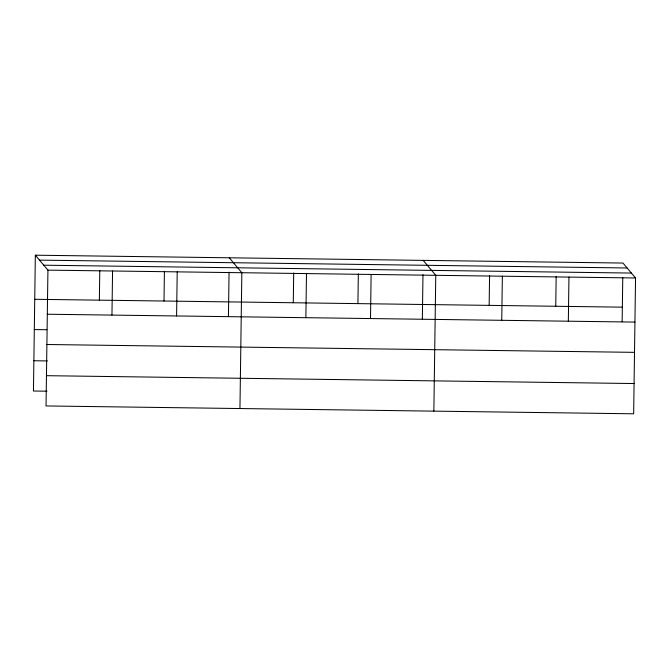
<?xml version="1.0" encoding="UTF-8"?>
<svg xmlns="http://www.w3.org/2000/svg" width="669" height="669" viewBox="0 0 669 669"><rect width="100%" height="100%" fill="white"/><g stroke="black" fill="none" stroke-linecap="round" stroke-linejoin="round"><path stroke-width="1" d="M35.348 255.198L47.934 270.134L46.036 405.949L633.652 413.802L635.55 277.986L622.964 263.051L35.348 255.198L33.45 391.014L47.006 391.198M99.372 300.164L99.781 270.418M111.957 315.099L112.568 270.995M164.005 301.025L164.423 271.279M176.591 315.96L177.21 271.857M228.438 316.504L229.057 272.149M239.954 408.542L241.844 272.726L229.258 257.791M293.281 302.756L293.699 273.011M305.867 317.691L306.486 273.588M357.923 303.617L358.333 273.872M370.509 318.553L371.119 274.449M422.356 319.096L422.975 274.742M433.863 411.134L435.762 275.319L423.176 260.383M489.156 305.373L489.574 275.628M501.742 320.309L502.36 276.205M555.755 306.26L556.165 276.523M568.341 321.195L568.951 277.1M622.145 321.764L622.764 277.409M39.496 260.124L627.121 267.985M43.778 265.2L631.394 273.061M47.934 270.134L635.55 277.986M34.729 299.294L622.346 307.155M47.315 314.229L634.931 322.09M34.311 329.566L46.822 329.733M46.897 344.502L634.513 352.354M33.876 360.75L47.424 360.926M46.462 375.685L634.078 383.538"/></g></svg>
